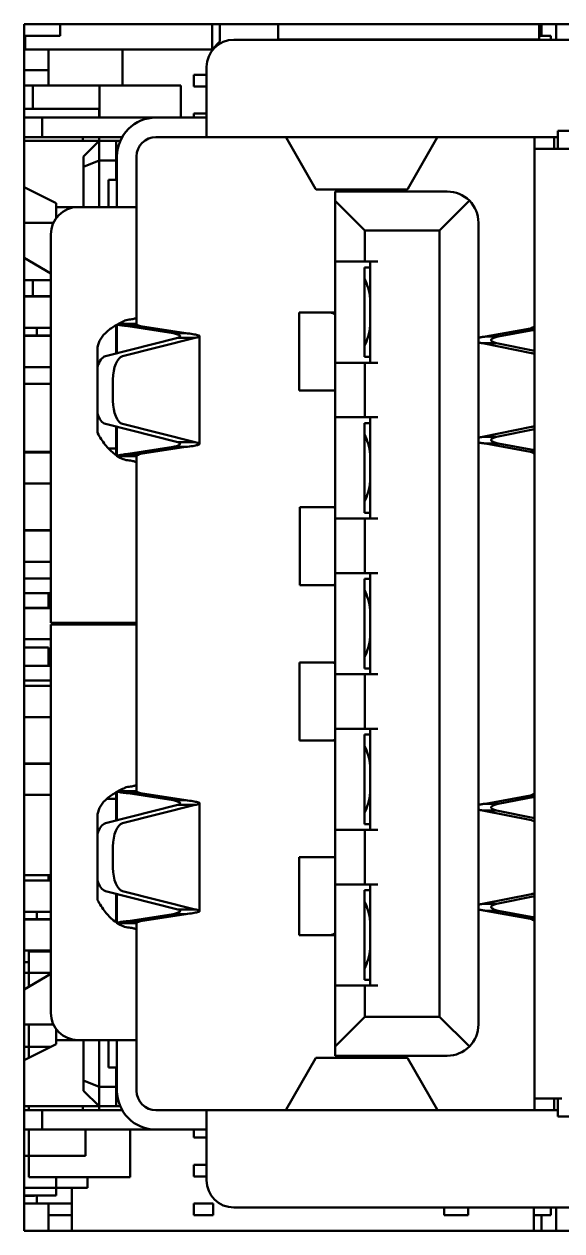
# Model space of a CAD drawing. Header units: millimetres. Extents: x 0 to 1863, y -9 to 1040.
# Drawn here: x 527.78 to 534.68, y 603.72 to 619.22 of the extents above; entities that cross this region are included whole.
import ezdxf

# ---------------------------------------------------------------- set-up
doc = ezdxf.new("R2010")
doc.units = ezdxf.units.MM
doc.header["$LTSCALE"] = 3.5
doc.layers.add('외형선(ISO)', color=7, linetype='Continuous', lineweight=50)

msp = doc.modelspace()

# ---------------------------------------------------------------- linework, layer by layer
at = {"layer": '외형선(ISO)'}
for p, q in [((527.7781, 603.7218), (527.7781, 619.2218)), ((527.7781, 619.2218), (544.3781, 619.2218)), ((528.2398, 619.2218), (528.2398, 619.0697)), ((530.1898, 619.2218), (530.1898, 618.8975)), ((530.2898, 619.2218), (530.2898, 618.9975)), ((531.0401, 619.2218), (531.0401, 619.0225)), ((534.3901, 619.0225), (534.3901, 619.2218)), ((534.5135, 619.0718), (534.3901, 619.0718)), ((534.4189, 619.0718), (534.4189, 619.2218)), ((534.5389, 619.0718), (534.5135, 619.0718)), ((534.5389, 619.0718), (534.5389, 619.0217)), ((534.6076, 619.2218), (534.6076, 619.0217)), ((527.7781, 619.0697), (528.2398, 619.0697)), ((527.7898, 618.8975), (527.7898, 619.0697)), ((530.2898, 618.9975), (530.1898, 618.8975)), ((530.4698, 619.0217), (541.5898, 619.0217)), ((531.0401, 619.0225), (534.3901, 619.0225)), ((533.1689, 619.0217), (533.1689, 619.0225)), ((533.4766, 619.0225), (533.4766, 619.0217)), ((534.3189, 619.0217), (534.3189, 619.0225)), ((527.7781, 618.9092), (527.7898, 618.8975)), ((530.1898, 618.8975), (527.7898, 618.8975)), ((528.0898, 618.8975), (528.0898, 618.6299)), ((529.0398, 618.8975), (529.0398, 618.4337)), ((527.7781, 618.6299), (528.0898, 618.6299)), ((528.0898, 618.6299), (528.0898, 618.4337)), ((530.1198, 618.2717), (530.1198, 618.6717)), ((529.9578, 618.4218), (529.9578, 618.5718)), ((530.0053, 618.5718), (529.9578, 618.5718)), ((530.1198, 618.5718), (530.0053, 618.5718)), ((527.7781, 618.4337), (527.8898, 618.4337)), ((528.7432, 618.4337), (527.8898, 618.4337)), ((527.8898, 618.4337), (527.8898, 618.1337)), ((528.7432, 618.0217), (528.7432, 618.4337)), ((528.7432, 618.4337), (529.7898, 618.4337)), ((529.7898, 618.4337), (529.7898, 618.0217)), ((529.9578, 618.4218), (530.0059, 618.4218)), ((530.1198, 618.4218), (530.0059, 618.4218)), ((530.1198, 617.7717), (530.1198, 618.2717)), ((527.7781, 618.1337), (528.7398, 618.1337)), ((528.0096, 618.0217), (527.7781, 618.0217)), ((529.4698, 618.0217), (528.0096, 618.0217)), ((528.0096, 618.0217), (528.0096, 617.7717)), ((528.7398, 618.1337), (528.7398, 618.0217)), ((529.4698, 618.0217), (530.1198, 618.0217)), ((529.9578, 618.0217), (529.9578, 618.0718)), ((530.0053, 618.0718), (529.9578, 618.0718)), ((530.1198, 618.0718), (530.0053, 618.0718)), ((534.6298, 617.8509), (534.6298, 617.6217)), ((537.4098, 617.8509), (534.6298, 617.8509)), ((527.7781, 617.7717), (528.0096, 617.7717)), ((528.7398, 617.7217), (527.7781, 617.7217)), ((528.0096, 617.7717), (529.0368, 617.7717)), ((528.5398, 617.5217), (528.7398, 617.7217)), ((528.7398, 617.7717), (528.7398, 617.7217)), ((528.7398, 617.7217), (528.7398, 617.4717)), ((528.9598, 617.7217), (528.7398, 617.7217)), ((528.9598, 617.4717), (528.9598, 617.7217)), ((528.9598, 617.7217), (529.0116, 617.7217)), ((529.4698, 617.7717), (530.1198, 617.7717)), ((530.1198, 617.7717), (534.6298, 617.7717)), ((531.5171, 617.1075), (531.1406, 617.7641)), ((533.0791, 617.7641), (532.7025, 617.1075)), ((534.3298, 617.7717), (534.3298, 617.6342)), ((534.5798, 617.6342), (534.5798, 617.7717)), ((528.5398, 617.5217), (528.5398, 617.3888)), ((528.9698, 616.8717), (528.9698, 617.5217)), ((529.2198, 616.8717), (529.2198, 617.5217)), ((534.3298, 617.6342), (534.3298, 617.6217)), ((534.6798, 617.6217), (534.3298, 617.6217)), ((534.3298, 605.4217), (534.3298, 617.6217)), ((534.5798, 617.6217), (534.5798, 617.6342)), ((534.6798, 617.6217), (537.3598, 617.6217)), ((528.5398, 617.3888), (528.7398, 617.4717)), ((528.5398, 617.3888), (528.5398, 616.8717)), ((528.7398, 617.4717), (528.9598, 617.4717)), ((528.7398, 616.8717), (528.7398, 617.4717)), ((528.9598, 617.2217), (528.9598, 617.4717)), ((528.8598, 617.2217), (528.9598, 617.2217)), ((528.8598, 616.8717), (528.8598, 617.2217)), ((528.9598, 617.2217), (528.9698, 617.2217)), ((528.1898, 616.9217), (527.7781, 617.1275)), ((531.5254, 617.0984), (532.6943, 617.0984)), ((531.7698, 617.0717), (531.7698, 616.9517)), ((533.2098, 617.0717), (531.7698, 617.0717)), ((528.1898, 616.8717), (528.1898, 616.9217)), ((531.7698, 616.9517), (531.7698, 616.1717)), ((532.1498, 616.5717), (531.7698, 616.9517)), ((533.4927, 616.9545), (533.1098, 616.5717)), ((528.4699, 616.8717), (528.1898, 616.8717)), ((528.1898, 616.8717), (528.1898, 616.7316)), ((528.7198, 616.8717), (528.4699, 616.8717)), ((529.2198, 616.8717), (528.7198, 616.8717)), ((529.2198, 616.8717), (529.2198, 615.4536)), ((528.1536, 616.6717), (527.7781, 616.6717)), ((533.6098, 606.3717), (533.6098, 616.6717)), ((528.1199, 616.5217), (528.1199, 611.5317)), ((532.1498, 616.1717), (532.1498, 616.5717)), ((532.1498, 616.5717), (533.1098, 616.5717)), ((533.1098, 616.5717), (533.1098, 606.4717)), ((528.1199, 616.0208), (527.7781, 616.2202)), ((531.7698, 614.8717), (531.7698, 616.1717)), ((531.7698, 616.1717), (532.1498, 616.1717)), ((532.1498, 616.1717), (532.3198, 616.1717)), ((532.2198, 614.8717), (532.2198, 616.1717)), ((532.1448, 615.9538), (532.1448, 616.0967)), ((532.1448, 616.0967), (532.2198, 616.0967)), ((527.7781, 615.9337), (528.1199, 615.9337)), ((527.8898, 615.9337), (527.8898, 615.7263)), ((532.1448, 615.9538), (532.1448, 615.0896)), ((527.7781, 615.7263), (528.1199, 615.7263)), ((528.1199, 615.7217), (527.7781, 615.7217)), ((531.451, 615.5167), (531.308, 615.5167)), ((531.308, 615.5167), (531.308, 614.5167)), ((531.7084, 615.5167), (531.451, 615.5167)), ((531.7698, 615.5167), (531.7084, 615.5167)), ((528.9598, 614.9916), (528.9598, 615.3554)), ((528.9698, 614.9942), (528.9698, 615.3611)), ((528.9875, 615.3708), (529.0948, 615.3708)), ((529.0948, 615.3708), (529.2198, 615.3708)), ((529.2198, 615.3708), (529.2198, 615.4536)), ((528.1199, 615.3217), (527.7781, 615.3217)), ((528.1199, 615.2217), (527.7781, 615.2217)), ((527.7781, 615.2167), (528.1199, 615.2167)), ((527.9389, 615.3217), (527.9389, 615.2217)), ((529.1127, 615.3423), (529.6909, 615.2526)), ((529.1931, 615.3423), (529.1127, 615.3423)), ((529.2734, 615.3423), (529.1931, 615.3423)), ((529.8516, 615.2526), (529.2734, 615.3423)), ((529.6909, 615.2526), (529.7712, 615.2526)), ((529.7712, 615.2526), (529.8516, 615.2526)), ((530.0302, 615.2137), (530.0302, 613.8297)), ((534.2762, 615.3142), (533.6999, 615.2089)), ((533.6999, 615.2089), (533.7802, 615.2089)), ((533.7802, 615.2089), (533.8606, 615.2089)), ((533.8606, 615.2089), (534.3298, 615.2947)), ((534.3298, 615.3142), (534.2762, 615.3142)), ((528.7199, 613.9706), (528.7199, 615.0727)), ((529.7509, 615.1919), (528.8218, 614.9567)), ((529.0425, 614.9567), (529.9717, 615.1919)), ((529.8613, 615.1919), (529.7509, 615.1919)), ((529.9717, 615.1919), (529.8613, 615.1919)), ((532.1448, 614.9467), (532.1448, 615.0896)), ((533.7515, 615.1227), (533.6616, 615.1227)), ((533.6616, 615.1227), (534.2896, 614.9961)), ((533.8414, 615.1227), (533.7515, 615.1227)), ((534.3298, 615.0242), (533.8414, 615.1227)), ((532.2198, 614.9467), (532.1448, 614.9467)), ((528.1199, 614.8167), (527.7781, 614.8167)), ((531.7698, 614.8717), (531.7698, 614.1717)), ((532.1498, 614.8717), (531.7698, 614.8717)), ((532.1498, 614.1717), (532.1498, 614.8717)), ((532.1498, 614.8717), (532.3198, 614.8717)), ((528.1199, 614.6007), (527.7781, 614.6007)), ((528.9183, 614.6588), (528.9183, 614.3846)), ((531.308, 614.5167), (531.451, 614.5167)), ((531.451, 614.5167), (531.7698, 614.5167)), ((531.7698, 612.8717), (531.7698, 614.1717)), ((531.7698, 614.1717), (532.1498, 614.1717)), ((532.1498, 614.1717), (532.3198, 614.1717)), ((532.2198, 612.8717), (532.2198, 614.1717)), ((528.8218, 614.0867), (529.7509, 613.8515)), ((528.9598, 613.7717), (528.9598, 614.0517)), ((528.9698, 613.676), (528.9698, 614.0492)), ((529.9717, 613.8515), (529.0425, 614.0867)), ((532.1448, 614.0967), (532.2198, 614.0967)), ((532.1448, 613.9538), (532.1448, 614.0967)), ((534.2896, 614.0473), (533.6616, 613.9207)), ((533.8414, 613.9207), (534.3298, 614.0192)), ((529.7509, 613.8515), (529.8613, 613.8515)), ((529.8613, 613.8515), (529.9717, 613.8515)), ((532.1448, 613.9538), (532.1448, 613.0896)), ((533.6616, 613.9207), (533.7515, 613.9207)), ((533.6999, 613.8345), (534.2762, 613.7291)), ((533.7802, 613.8345), (533.6999, 613.8345)), ((533.7515, 613.9207), (533.8414, 613.9207)), ((533.8606, 613.8345), (533.7802, 613.8345)), ((534.3298, 613.7487), (533.8606, 613.8345)), ((527.7781, 613.7263), (528.1199, 613.7263)), ((528.1199, 613.7217), (527.7781, 613.7217)), ((528.9598, 613.7717), (528.8606, 613.7717)), ((528.9598, 613.683), (528.9598, 613.7717)), ((529.0948, 613.6726), (528.975, 613.6726)), ((529.2198, 613.6726), (529.0948, 613.6726)), ((529.6909, 613.7908), (529.1127, 613.7011)), ((529.1127, 613.7011), (529.1931, 613.7011)), ((529.1931, 613.7011), (529.2734, 613.7011)), ((529.2198, 613.5898), (529.2198, 613.6726)), ((529.2734, 613.7011), (529.8516, 613.7908)), ((529.7712, 613.7908), (529.6909, 613.7908)), ((529.8516, 613.7908), (529.7712, 613.7908)), ((534.2762, 613.7291), (534.3298, 613.7291)), ((529.2198, 613.5898), (529.2198, 611.5317)), ((528.1199, 613.3217), (527.7781, 613.3217)), ((532.1448, 612.9467), (532.1448, 613.0896)), ((531.461, 613.0167), (531.318, 613.0167)), ((531.318, 613.0167), (531.318, 612.0167)), ((531.7415, 613.0167), (531.461, 613.0167)), ((531.7698, 613.0167), (531.7415, 613.0167)), ((531.7698, 612.8717), (531.7698, 612.1717)), ((532.1498, 612.8717), (531.7698, 612.8717)), ((532.2198, 612.9467), (532.1448, 612.9467)), ((532.1498, 612.1717), (532.1498, 612.8717)), ((532.1498, 612.8717), (532.3198, 612.8717)), ((528.1199, 612.7217), (527.7781, 612.7217)), ((527.7781, 612.7167), (528.1199, 612.7167)), ((528.1199, 612.3167), (527.7781, 612.3167)), ((527.7781, 612.1007), (528.1199, 612.1007)), ((531.7698, 610.8717), (531.7698, 612.1717)), ((531.7698, 612.1717), (532.1498, 612.1717)), ((532.1448, 612.0967), (532.2198, 612.0967)), ((532.1448, 611.9538), (532.1448, 612.0967)), ((532.1498, 612.1717), (532.3198, 612.1717)), ((532.2198, 610.8717), (532.2198, 612.1717)), ((531.318, 612.0167), (531.461, 612.0167)), ((531.461, 612.0167), (531.7415, 612.0167)), ((531.7415, 612.0167), (531.7698, 612.0167)), ((532.1448, 611.9538), (532.1448, 611.0896)), ((527.7781, 611.9109), (528.1199, 611.9109)), ((528.0898, 611.9109), (528.0898, 611.7263)), ((527.7781, 611.7263), (528.1199, 611.7263)), ((528.1199, 611.7217), (527.7781, 611.7217)), ((528.7198, 611.5317), (528.1199, 611.5317)), ((528.1199, 611.5117), (528.1199, 606.5217)), ((528.7198, 611.5117), (528.1199, 611.5117)), ((528.1898, 611.5317), (528.1898, 611.5117)), ((528.7098, 611.5317), (528.7098, 611.5117)), ((528.7198, 611.5317), (529.2198, 611.5317)), ((529.2198, 611.5117), (528.7198, 611.5117)), ((528.9598, 611.5117), (528.9598, 611.5317)), ((528.9698, 611.5317), (528.9698, 611.5117)), ((529.2198, 611.5117), (529.2198, 611.5317)), ((529.2198, 611.5117), (529.2198, 609.4536)), ((528.1199, 611.3217), (527.7781, 611.3217)), ((527.7781, 611.2131), (528.0898, 611.2131)), ((528.0898, 611.2131), (528.0898, 610.9805)), ((531.456, 611.0217), (531.313, 611.0217)), ((531.313, 611.0217), (531.313, 610.0217)), ((531.7365, 611.0217), (531.456, 611.0217)), ((531.7698, 611.0217), (531.7365, 611.0217)), ((532.1448, 610.9467), (532.1448, 611.0896)), ((528.1199, 610.9805), (527.7781, 610.9805)), ((531.7698, 610.8717), (531.7698, 610.1717)), ((532.1498, 610.8717), (531.7698, 610.8717)), ((532.2198, 610.9467), (532.1448, 610.9467)), ((532.1498, 610.1717), (532.1498, 610.8717)), ((532.1498, 610.8717), (532.3198, 610.8717)), ((528.1199, 610.7907), (527.7781, 610.7907)), ((527.7781, 610.7217), (528.1199, 610.7217)), ((528.1199, 610.3217), (527.7781, 610.3217)), ((531.7698, 608.8717), (531.7698, 610.1717)), ((531.7698, 610.1717), (532.1498, 610.1717)), ((532.1448, 610.0967), (532.2198, 610.0967)), ((532.1448, 609.9538), (532.1448, 610.0967)), ((532.1498, 610.1717), (532.3198, 610.1717)), ((532.2198, 608.8717), (532.2198, 610.1717)), ((531.313, 610.0217), (531.456, 610.0217)), ((531.456, 610.0217), (531.7365, 610.0217)), ((531.7365, 610.0217), (531.7698, 610.0217)), ((532.1448, 609.9538), (532.1448, 609.0896)), ((527.7781, 609.7263), (528.1199, 609.7263)), ((528.1199, 609.7217), (527.7781, 609.7217)), ((528.1199, 609.3217), (527.7781, 609.3217)), ((528.9598, 609.2717), (528.9598, 609.3554)), ((528.9698, 608.9942), (528.9698, 609.3611)), ((528.9875, 609.3708), (529.0948, 609.3708)), ((529.0948, 609.3708), (529.2198, 609.3708)), ((529.1127, 609.3423), (529.6909, 609.2526)), ((529.1931, 609.3423), (529.1127, 609.3423)), ((529.2734, 609.3423), (529.1931, 609.3423)), ((529.2198, 609.3708), (529.2198, 609.4536)), ((529.8516, 609.2526), (529.2734, 609.3423)), ((534.2762, 609.3142), (533.6999, 609.2089)), ((534.3298, 609.3142), (534.2762, 609.3142)), ((529.7509, 609.1919), (528.8218, 608.9567)), ((528.8396, 609.2717), (528.9598, 609.2717)), ((528.9598, 608.9916), (528.9598, 609.2717)), ((529.0425, 608.9567), (529.9717, 609.1919)), ((529.6909, 609.2526), (529.7712, 609.2526)), ((529.8613, 609.1919), (529.7509, 609.1919)), ((529.7712, 609.2526), (529.8516, 609.2526)), ((529.9717, 609.1919), (529.8613, 609.1919)), ((530.0302, 609.2137), (530.0302, 607.8297)), ((533.6999, 609.2089), (533.7802, 609.2089)), ((533.7802, 609.2089), (533.8606, 609.2089)), ((533.8606, 609.2089), (534.3298, 609.2947)), ((528.7199, 607.9706), (528.7199, 609.0727)), ((532.1448, 608.9467), (532.1448, 609.0896)), ((533.7515, 609.1227), (533.6616, 609.1227)), ((533.6616, 609.1227), (534.2896, 608.9961)), ((533.8414, 609.1227), (533.7515, 609.1227)), ((534.3298, 609.0242), (533.8414, 609.1227)), ((531.7698, 608.8717), (531.7698, 608.1717)), ((532.1498, 608.8717), (531.7698, 608.8717)), ((532.2198, 608.9467), (532.1448, 608.9467)), ((532.1498, 608.1717), (532.1498, 608.8717)), ((532.1498, 608.8717), (532.3198, 608.8717)), ((528.9183, 608.6588), (528.9183, 608.3846)), ((531.451, 608.5217), (531.308, 608.5217)), ((531.308, 608.5217), (531.308, 607.5217)), ((531.7698, 608.5217), (531.451, 608.5217)), ((527.7781, 608.2907), (528.1199, 608.2907)), ((527.7781, 608.2217), (528.1199, 608.2217)), ((528.0898, 608.2907), (528.0898, 608.2217)), ((528.8218, 608.0867), (529.7509, 607.8515)), ((529.9717, 607.8515), (529.0425, 608.0867)), ((531.7698, 606.8717), (531.7698, 608.1717)), ((531.7698, 608.1717), (532.1498, 608.1717)), ((532.1448, 608.0967), (532.2198, 608.0967)), ((532.1448, 607.9538), (532.1448, 608.0967)), ((532.1498, 608.1717), (532.3198, 608.1717)), ((532.2198, 606.8717), (532.2198, 608.1717)), ((528.9598, 607.683), (528.9598, 608.0517)), ((528.9698, 607.676), (528.9698, 608.0492)), ((532.1448, 607.9538), (532.1448, 607.0896)), ((534.2896, 608.0473), (533.6616, 607.9207)), ((533.6616, 607.9207), (533.7515, 607.9207)), ((533.7515, 607.9207), (533.8414, 607.9207)), ((533.8414, 607.9207), (534.3298, 608.0192)), ((528.1199, 607.8217), (527.7781, 607.8217)), ((527.7781, 607.8175), (528.0898, 607.8175)), ((527.9389, 607.8175), (527.9389, 607.7263)), ((528.0898, 607.8217), (528.0898, 607.8175)), ((529.6909, 607.7908), (529.1127, 607.7011)), ((529.2734, 607.7011), (529.8516, 607.7908)), ((529.7712, 607.7908), (529.6909, 607.7908)), ((529.7509, 607.8515), (529.8613, 607.8515)), ((529.8516, 607.7908), (529.7712, 607.7908)), ((529.8613, 607.8515), (529.9717, 607.8515)), ((533.7802, 607.8345), (533.6999, 607.8345)), ((533.6999, 607.8345), (534.2762, 607.7291)), ((533.8606, 607.8345), (533.7802, 607.8345)), ((534.3298, 607.7487), (533.8606, 607.8345)), ((527.7781, 607.7263), (528.1199, 607.7263)), ((528.1199, 607.7217), (527.7781, 607.7217)), ((529.0948, 607.6726), (528.975, 607.6726)), ((529.2198, 607.6726), (529.0948, 607.6726)), ((529.1127, 607.7011), (529.1931, 607.7011)), ((529.1931, 607.7011), (529.2734, 607.7011)), ((529.2198, 607.5898), (529.2198, 607.6726)), ((534.2762, 607.7291), (534.3298, 607.7291)), ((529.2198, 607.5898), (529.2198, 606.1717)), ((531.308, 607.5217), (531.451, 607.5217)), ((531.451, 607.5217), (531.7084, 607.5217)), ((531.7084, 607.5217), (531.7698, 607.5217)), ((528.1199, 607.3217), (527.7781, 607.3217)), ((528.1199, 607.3118), (527.8398, 607.3118)), ((527.8398, 607.3118), (527.8398, 607.0368)), ((527.9389, 607.3217), (527.9389, 607.3118)), ((527.7781, 607.1718), (527.8398, 607.1718)), ((527.7894, 607.0718), (527.7781, 607.0718)), ((527.8398, 607.0368), (527.7781, 607.0368)), ((527.7781, 606.8232), (528.1199, 607.0225)), ((527.8398, 607.0368), (528.1199, 607.0368)), ((527.8398, 606.8592), (527.8398, 607.0368)), ((532.1448, 606.9467), (532.1448, 607.0896)), ((531.7698, 606.8717), (531.7698, 606.0917)), ((532.1498, 606.8717), (531.7698, 606.8717)), ((532.2198, 606.9467), (532.1448, 606.9467)), ((532.1498, 606.4717), (532.1498, 606.8717)), ((532.1498, 606.8717), (532.3198, 606.8717)), ((528.1536, 606.3717), (527.7781, 606.3717)), ((527.8398, 606.3717), (527.8398, 606.0868)), ((531.7698, 606.0917), (532.1498, 606.4717)), ((533.1098, 606.4717), (532.1498, 606.4717)), ((533.1098, 606.4717), (533.4927, 606.0888)), ((528.1898, 606.3117), (528.1898, 606.1717)), ((527.7781, 605.9158), (528.1898, 606.1217)), ((527.8398, 606.0868), (527.7781, 606.0868)), ((527.8398, 606.0868), (528.1201, 606.0868)), ((527.8398, 605.9467), (527.8398, 606.0868)), ((528.4699, 606.1717), (528.1898, 606.1717)), ((528.1898, 606.1217), (528.1898, 606.1717)), ((528.4699, 606.1717), (528.7198, 606.1717)), ((528.5398, 606.1717), (528.5398, 605.6545)), ((528.7198, 606.1717), (529.2198, 606.1717)), ((528.7398, 605.5717), (528.7398, 606.1717)), ((528.8598, 605.8217), (528.8598, 606.1717)), ((528.9698, 605.5217), (528.9698, 606.1717)), ((529.2198, 605.5217), (529.2198, 606.1717)), ((531.7698, 606.0917), (531.7698, 605.9717)), ((531.1406, 605.2793), (531.5171, 605.9358)), ((532.6943, 605.9449), (531.5254, 605.9449)), ((531.7698, 605.9717), (533.2098, 605.9717)), ((532.7025, 605.9358), (533.0791, 605.2793)), ((528.9598, 605.8217), (528.8598, 605.8217)), ((528.9698, 605.8217), (528.9598, 605.8217)), ((528.9598, 605.5717), (528.9598, 605.8217)), ((528.5398, 605.6545), (528.7398, 605.5717)), ((528.5398, 605.6545), (528.5398, 605.5217)), ((528.5398, 605.5217), (528.7398, 605.3217)), ((528.7398, 605.5717), (528.7398, 605.3217)), ((528.9598, 605.5717), (528.7398, 605.5717)), ((528.9598, 605.3217), (528.9598, 605.5717)), ((527.7781, 605.3217), (528.7398, 605.3217)), ((527.8398, 605.3217), (527.8398, 605.2717)), ((528.7398, 605.3217), (528.7398, 605.2717)), ((528.7398, 605.3217), (528.9598, 605.3217)), ((529.0116, 605.3217), (528.9598, 605.3217)), ((534.3298, 605.4217), (534.6798, 605.4217)), ((534.3298, 605.4217), (534.3298, 605.4092)), ((534.3298, 605.4092), (534.3298, 605.2717)), ((534.5798, 605.4092), (534.5798, 605.4217)), ((534.5798, 605.2717), (534.5798, 605.4092)), ((534.6298, 605.4217), (534.6298, 605.1925)), ((528.0096, 605.2717), (527.7781, 605.2717)), ((528.0096, 605.2717), (529.0368, 605.2717)), ((528.0096, 605.0217), (528.0096, 605.2717)), ((530.1198, 605.2717), (529.4698, 605.2717)), ((530.1198, 604.7717), (530.1198, 605.2717)), ((534.6298, 605.2717), (530.1198, 605.2717)), ((534.6298, 605.1925), (537.4098, 605.1925)), ((527.7781, 605.0217), (528.0096, 605.0217)), ((527.8398, 604.6868), (527.8398, 605.0217)), ((528.0096, 605.0217), (529.4698, 605.0217)), ((528.5648, 604.6868), (528.5648, 605.0217)), ((529.1398, 604.4118), (529.1398, 605.0217)), ((530.1198, 605.0217), (529.4698, 605.0217)), ((529.9578, 604.9218), (529.9578, 605.0217)), ((529.9578, 604.9218), (530.0059, 604.9218)), ((530.1198, 604.9218), (530.0059, 604.9218)), ((527.7781, 604.6868), (527.8398, 604.6868)), ((527.8398, 604.6868), (527.8398, 604.4118)), ((527.8398, 604.6868), (528.5648, 604.6868)), ((530.1198, 604.3717), (530.1198, 604.7717)), ((529.9578, 604.4218), (529.9578, 604.5718)), ((530.0053, 604.5718), (529.9578, 604.5718)), ((530.1198, 604.5718), (530.0053, 604.5718)), ((527.8398, 604.4118), (529.1398, 604.4118)), ((528.1898, 604.4118), (528.1898, 604.2759)), ((528.5898, 604.4118), (528.5898, 604.3759)), ((528.5898, 604.3759), (528.5898, 604.2759)), ((529.9578, 604.4218), (530.0059, 604.4218)), ((530.1198, 604.4218), (530.0059, 604.4218)), ((527.7781, 604.2759), (528.1898, 604.2759)), ((528.1898, 604.1759), (528.1898, 604.2759)), ((528.5898, 604.2759), (528.1898, 604.2759)), ((528.3889, 604.2759), (528.3889, 603.7218)), ((528.1898, 604.1759), (527.7781, 604.1759)), ((527.7781, 604.1718), (527.9127, 604.1718)), ((527.7894, 604.0718), (527.7781, 604.0718)), ((527.7781, 604.0717), (528.0898, 604.0717)), ((527.8894, 604.0718), (527.7894, 604.0718)), ((527.8973, 604.0718), (527.8894, 604.0718)), ((527.8894, 604.0718), (527.8894, 604.0717)), ((527.9996, 604.0718), (527.8973, 604.0718)), ((527.9389, 604.1759), (527.9389, 604.0718)), ((528.0916, 604.0718), (527.9996, 604.0718)), ((528.0898, 604.0717), (528.0898, 603.8217)), ((528.3889, 604.0718), (528.0916, 604.0718)), ((529.9578, 603.9218), (529.9578, 604.0718)), ((530.0053, 604.0718), (529.9578, 604.0718)), ((530.1553, 604.0718), (530.0053, 604.0718)), ((530.2035, 604.0718), (530.1553, 604.0718)), ((530.2035, 604.0718), (530.2035, 603.9218)), ((528.0898, 603.9218), (528.0916, 603.9218)), ((528.3889, 603.9218), (528.0916, 603.9218)), ((529.9578, 603.9218), (530.0059, 603.9218)), ((530.156, 603.9218), (530.0059, 603.9218)), ((530.156, 603.9218), (530.2035, 603.9218)), ((541.5898, 604.0217), (530.4698, 604.0217)), ((533.1689, 603.9218), (533.1689, 604.0217)), ((533.4766, 603.9218), (533.1689, 603.9218)), ((533.4766, 604.0217), (533.4766, 603.9218)), ((534.3189, 603.7218), (534.3189, 604.0217)), ((534.3189, 603.9218), (534.5135, 603.9218)), ((534.4189, 603.7218), (534.4189, 603.9218)), ((534.5135, 603.9218), (534.5389, 603.9218)), ((534.5389, 604.0217), (534.5389, 603.9218)), ((534.6076, 604.0217), (534.6076, 603.7218)), ((528.0898, 603.8217), (528.0898, 603.7218)), ((544.3781, 603.7218), (527.7781, 603.7218))]:
    msp.add_line(p, q, dxfattribs=at)
for centre, radius, start, end in [((530.4698, 618.6717), 0.35, 90, 180), ((529.4698, 617.5217), 0.5, 90, 180), ((528.8298, 617.7217), 0.3, 170.40593, 180), ((529.4698, 617.5217), 0.25, 90, 180), ((533.2098, 616.6717), 0.4, 45.00001, 90), ((533.2098, 616.6717), 0.4, 0.00001, 45.00001), ((528.4699, 616.5217), 0.35, 90, 180), ((528.4699, 606.5217), 0.35, 180, 270), ((533.2098, 606.3717), 0.4, 315.00001, 0.00001), ((533.2098, 606.3717), 0.4, 270, 315.00001), ((529.4698, 605.5217), 0.5, 180, 270), ((529.4698, 605.5217), 0.25, 180, 270), ((528.8298, 605.3217), 0.3, 180, 189.59407), ((530.4698, 604.3717), 0.35, 180, 270)]:
    msp.add_arc(centre, radius, start, end, dxfattribs=at)
for centre, major_axis, ratio, start_param, end_param in [((531.1356, 617.264), (-0.0059, 0.5077), 0.1231351, 6.1085525, 6.2817456), ((533.0849, 617.264), (0.0051, 0.5077), 0.1232735, 0.0012433, 0.1744362), ((531.9582, 615.5967), (0, 0.5), 0.5333333, 4.9063377, 5.5077876), ((531.7084, 615.3867), (0, -0.13), 0.7711662, 2.4817031, 3.1415924), ((531.9582, 615.4467), (0, -0.5), 0.5333333, 0.7753973, 1.3768472), ((534.0255, 615.127), (0.5044, -0.0336), 0.0809018, 3.7490826, 3.9117883), ((528.8384, 614.6588), (0, 0.3), 0.4694716, 0.1182811, 0.9999305), ((529.0591, 614.6588), (0, 0.3), 0.4694716, 0.1182811, 1.5707965), ((534.2607, 614.699), (0, 0.3), 0.6946584, 5.9448607, 6.1440242), ((529.0591, 614.3846), (0, -0.3), 0.4694716, 4.7123891, 6.1649045), ((528.8384, 614.3846), (0, -0.3), 0.4694716, 5.2832551, 6.1649045), ((534.2607, 614.3444), (0, -0.3), 0.6946584, 0.1391607, 0.3383243), ((531.9582, 613.5967), (0, 0.5), 0.5333333, 4.9063377, 5.5077876), ((534.0255, 613.9164), (-0.5044, -0.0336), 0.0809069, 5.5129902, 5.675696), ((531.9582, 613.4467), (0, -0.5), 0.5333333, 0.7753973, 1.3768472), ((531.7415, 612.9167), (0, -0.1), 0.7711662, 2.7655262, 3.1415924), ((531.7415, 612.1167), (0, 0.1), 0.7711662, 3.1415924, 3.5176587), ((531.9582, 611.5967), (0, 0.5), 0.5333333, 4.9063377, 5.5077876), ((531.9582, 611.4467), (0, -0.5), 0.5333333, 0.7753973, 1.3768472), ((531.7365, 610.9217), (0, -0.1), 0.7711662, 2.6947708, 3.1415924), ((531.7365, 610.1217), (0, 0.1), 0.7711662, 3.1415924, 3.588414), ((531.9582, 609.5967), (0, 0.5), 0.5333333, 4.9063377, 5.5077876), ((531.9582, 609.4467), (0, -0.5), 0.5333333, 0.7753973, 1.3768472), ((534.0255, 609.127), (0.5044, -0.0336), 0.0809018, 3.7490826, 3.9117883), ((534.2607, 608.699), (0, 0.3), 0.6946584, 5.9448607, 6.1440242), ((528.8384, 608.6588), (0, 0.3), 0.4694716, 0.1182811, 0.9999305), ((529.0591, 608.6588), (0, 0.3), 0.4694716, 0.1182811, 1.5707965), ((529.0591, 608.3846), (0, -0.3), 0.4694716, 4.7123891, 6.1649045), ((528.8384, 608.3846), (0, -0.3), 0.4694716, 5.2832551, 6.1649045), ((531.9582, 607.5967), (0, 0.5), 0.5333333, 4.9063377, 5.5077876), ((534.0255, 607.9164), (-0.5044, -0.0336), 0.0809069, 5.5129902, 5.675696), ((534.2607, 608.3444), (0, -0.3), 0.6946584, 0.1391607, 0.3383243), ((531.7084, 607.6517), (0, 0.13), 0.7711662, 3.1415924, 3.8014818), ((531.9582, 607.4467), (0, -0.5), 0.5333333, 0.7753973, 1.3768472), ((531.1356, 605.7794), (-0.0059, -0.5077), 0.1231351, 0.0014399, 0.1746329), ((533.0849, 605.7794), (0.0051, -0.5077), 0.1232735, 6.1087487, 6.2819417)]:
    msp.add_ellipse(centre, major_axis=major_axis, ratio=ratio, start_param=start_param, end_param=end_param, dxfattribs=at)
for points in [[(531.5254, 617.0984), (531.5226, 617.0984), (531.5199, 617.1015), (531.5171, 617.1075)], [(532.7025, 617.1075), (532.6998, 617.1015), (532.697, 617.0984), (532.6943, 617.0984)], [(531.5171, 605.9358), (531.5199, 605.9419), (531.5226, 605.9449), (531.5254, 605.9449)], [(532.6943, 605.9449), (532.697, 605.9449), (532.6998, 605.9419), (532.7025, 605.9358)]]:
    msp.add_open_spline(points, degree=3, dxfattribs=at)
for points, knots in [([(529.0865, 615.4203), (529.0667, 615.4109), (529.0452, 615.4005), (529.0018, 615.3786), (528.9802, 615.3672), (528.9171, 615.3309), (528.8779, 615.3046), (528.8109, 615.2471), (528.7829, 615.2157), (528.741, 615.1477), (528.7267, 615.1115), (528.7199, 615.0727)], [-0.050241071, -0.050241071, -0.050241071, -0.050241071, -0.043024213, -0.043024213, -0.036432706, -0.036432706, -0.024062439, -0.024062439, -0.011818065, -0.011818065, -0.000002891, -0.000002891, -0.000002891, -0.000002891]), ([(528.9765, 615.3648), (528.9791, 615.3636), (528.9825, 615.3624), (528.9867, 615.3613), (528.9978, 615.3581), (529.0143, 615.3549), (529.0355, 615.3518), (529.0568, 615.3486), (529.0829, 615.3454), (529.1127, 615.3423)], [0.20888566, 0.20888566, 0.20888566, 0.20888566, 0.33333333, 0.33333333, 0.33333333, 0.66666667, 0.66666667, 0.66666667, 1, 1, 1, 1]), ([(529.2198, 615.4536), (529.2198, 615.4499), (529.2146, 615.4462), (529.2044, 615.4425), (529.1942, 615.4388), (529.1789, 615.4351), (529.159, 615.4314), (529.1392, 615.4277), (529.1147, 615.424), (529.0865, 615.4203)], [0, 0, 0, 0, 0.3333333, 0.3333333, 0.3333333, 0.6666667, 0.6666667, 0.6666667, 1, 1, 1, 1]), ([(529.2198, 615.3708), (529.2198, 615.3676), (529.2219, 615.3644), (529.2261, 615.3613), (529.2303, 615.3581), (529.2365, 615.3549), (529.2445, 615.3518), (529.2525, 615.3486), (529.2623, 615.3454), (529.2734, 615.3423)], [0, 0, 0, 0, 0.3333333, 0.3333333, 0.3333333, 0.6666667, 0.6666667, 0.6666667, 1, 1, 1, 1]), ([(529.7509, 615.1919), (529.7642, 615.1969), (529.7732, 615.202), (529.7816, 615.212), (529.7811, 615.217), (529.7704, 615.2272), (529.7603, 615.2322), (529.7314, 615.2424), (529.7128, 615.2475), (529.6909, 615.2526)], [-0.034654572, -0.034654572, -0.034654572, -0.034654572, -0.026025563, -0.026025563, -0.017412304, -0.017412304, -0.008714769, -0.008714769, -0.000001, -0.000001, -0.000001, -0.000001]), ([(529.9717, 615.1919), (529.993, 615.1959), (530.0088, 615.2), (530.0185, 615.204), (530.0283, 615.2081), (530.032, 615.2121), (530.0294, 615.2162), (530.0269, 615.2202), (530.0181, 615.2243), (530.0035, 615.2283), (529.9889, 615.2324), (529.9684, 615.2364), (529.9428, 615.2404), (529.9171, 615.2445), (529.8864, 615.2485), (529.8516, 615.2526)], [0, 0, 0, 0, 0.2, 0.2, 0.2, 0.4, 0.4, 0.4, 0.6, 0.6, 0.6, 0.8, 0.8, 0.8, 1, 1, 1, 1]), ([(533.6999, 615.2089), (533.6827, 615.2065), (533.6666, 615.2042), (533.6365, 615.1995), (533.6225, 615.1971), (533.6098, 615.1948)], [-0.013497165, -0.013497165, -0.013497165, -0.013497165, -0.006749348, -0.006749348, -0.000002199, -0.000002199, -0.000002199, -0.000002199]), ([(533.8414, 615.1227), (533.8224, 615.1284), (533.8067, 615.1342), (533.7951, 615.1399), (533.7834, 615.1457), (533.7759, 615.1514), (533.7728, 615.1572), (533.7698, 615.1629), (533.7712, 615.1686), (533.7771, 615.1744), (533.783, 615.1801), (533.7933, 615.1859), (533.8074, 615.1916), (533.8216, 615.1974), (533.8396, 615.2031), (533.8606, 615.2089)], [0, 0, 0, 0, 0.2, 0.2, 0.2, 0.4, 0.4, 0.4, 0.6, 0.6, 0.6, 0.8, 0.8, 0.8, 1, 1, 1, 1]), ([(534.2762, 615.3142), (534.2874, 615.318), (534.2971, 615.3217), (534.3051, 615.3254), (534.3131, 615.3292), (534.3194, 615.3329), (534.3235, 615.3367), (534.3277, 615.3404), (534.3298, 615.3441), (534.3298, 615.3479)], [0, 0, 0, 0, 0.3333333, 0.3333333, 0.3333333, 0.6666667, 0.6666667, 0.6666667, 1, 1, 1, 1]), ([(528.7199, 613.9706), (528.7493, 613.9178), (528.7828, 613.8661), (528.8519, 613.7791), (528.8871, 613.7416), (528.9521, 613.6871), (528.9806, 613.6676), (529.036, 613.6381), (529.0622, 613.6282), (529.0865, 613.6231)], [-0.055809163, -0.055809163, -0.055809163, -0.055809163, -0.03771623, -0.03771623, -0.022208533, -0.022208533, -0.010860076, -0.010860076, -0.000001, -0.000001, -0.000001, -0.000001]), ([(529.6909, 613.7908), (529.7126, 613.7959), (529.731, 613.8009), (529.7598, 613.8109), (529.77, 613.8159), (529.781, 613.8261), (529.7817, 613.8311), (529.7734, 613.8413), (529.7644, 613.8464), (529.7509, 613.8515)], [-0.034654572, -0.034654572, -0.034654572, -0.034654572, -0.026025541, -0.026025541, -0.017412259, -0.017412259, -0.008714747, -0.008714747, -0.000001, -0.000001, -0.000001, -0.000001]), ([(529.8516, 613.7908), (529.8864, 613.7949), (529.9171, 613.7989), (529.9428, 613.8029), (529.9684, 613.807), (529.9889, 613.811), (530.0035, 613.8151), (530.0182, 613.8191), (530.0269, 613.8232), (530.0294, 613.8272), (530.0319, 613.8313), (530.0283, 613.8353), (530.0185, 613.8393), (530.0088, 613.8434), (529.993, 613.8474), (529.9717, 613.8515)], [0, 0, 0, 0, 0.2, 0.2, 0.2, 0.4, 0.4, 0.4, 0.6, 0.6, 0.6, 0.8, 0.8, 0.8, 1, 1, 1, 1]), ([(533.6098, 613.8486), (533.6225, 613.8463), (533.6365, 613.8439), (533.6666, 613.8392), (533.6827, 613.8369), (533.6999, 613.8345)], [-0.013495966, -0.013495966, -0.013495966, -0.013495966, -0.006748816, -0.006748816, -0.000001, -0.000001, -0.000001, -0.000001]), ([(533.8606, 613.8345), (533.8396, 613.8403), (533.8216, 613.846), (533.8074, 613.8517), (533.7933, 613.8575), (533.783, 613.8632), (533.7771, 613.869), (533.7712, 613.8747), (533.7698, 613.8805), (533.7728, 613.8862), (533.7759, 613.892), (533.7834, 613.8977), (533.7951, 613.9034), (533.8067, 613.9092), (533.8224, 613.9149), (533.8414, 613.9207)], [0, 0, 0, 0, 0.2, 0.2, 0.2, 0.4, 0.4, 0.4, 0.6, 0.6, 0.6, 0.8, 0.8, 0.8, 1, 1, 1, 1]), ([(529.1127, 613.7011), (529.0829, 613.6979), (529.0568, 613.6948), (529.0355, 613.6916), (529.0143, 613.6884), (528.9978, 613.6853), (528.9867, 613.6821), (528.9786, 613.6798), (528.9734, 613.6775), (528.9711, 613.6752)], [0, 0, 0, 0, 0.33333333, 0.33333333, 0.33333333, 0.66666667, 0.66666667, 0.66666667, 0.90911473, 0.90911473, 0.90911473, 0.90911473]), ([(529.2734, 613.7011), (529.2623, 613.6979), (529.2525, 613.6948), (529.2445, 613.6916), (529.2365, 613.6884), (529.2303, 613.6853), (529.2261, 613.6821), (529.2219, 613.6789), (529.2198, 613.6758), (529.2198, 613.6726)], [0, 0, 0, 0, 0.3333333, 0.3333333, 0.3333333, 0.6666667, 0.6666667, 0.6666667, 1, 1, 1, 1]), ([(534.3298, 613.6955), (534.3298, 613.6992), (534.3277, 613.703), (534.3235, 613.7067), (534.3194, 613.7105), (534.3131, 613.7142), (534.3051, 613.7179), (534.2971, 613.7217), (534.2874, 613.7254), (534.2762, 613.7291)], [0, 0, 0, 0, 0.3333333, 0.3333333, 0.3333333, 0.6666667, 0.6666667, 0.6666667, 1, 1, 1, 1]), ([(529.0865, 613.6231), (529.1147, 613.6194), (529.1392, 613.6157), (529.159, 613.612), (529.1789, 613.6083), (529.1942, 613.6046), (529.2044, 613.6009), (529.2146, 613.5972), (529.2198, 613.5935), (529.2198, 613.5898)], [0, 0, 0, 0, 0.3333333, 0.3333333, 0.3333333, 0.6666667, 0.6666667, 0.6666667, 1, 1, 1, 1]), ([(529.0865, 609.4203), (529.0667, 609.4109), (529.0452, 609.4005), (529.0018, 609.3786), (528.9802, 609.3672), (528.9171, 609.3309), (528.8779, 609.3046), (528.8109, 609.2471), (528.7829, 609.2157), (528.741, 609.1477), (528.7267, 609.1115), (528.7199, 609.0727)], [-0.050240181, -0.050240181, -0.050240181, -0.050240181, -0.043023468, -0.043023468, -0.036432093, -0.036432093, -0.024062075, -0.024062075, -0.011817948, -0.011817948, -0.000002891, -0.000002891, -0.000002891, -0.000002891]), ([(528.9765, 609.3648), (528.9791, 609.3636), (528.9825, 609.3624), (528.9867, 609.3613), (528.9978, 609.3581), (529.0143, 609.3549), (529.0355, 609.3518), (529.0568, 609.3486), (529.0829, 609.3454), (529.1127, 609.3423)], [0.20888566, 0.20888566, 0.20888566, 0.20888566, 0.33333333, 0.33333333, 0.33333333, 0.66666667, 0.66666667, 0.66666667, 1, 1, 1, 1]), ([(529.2198, 609.4536), (529.2198, 609.4499), (529.2146, 609.4462), (529.2044, 609.4425), (529.1942, 609.4388), (529.1789, 609.4351), (529.159, 609.4314), (529.1392, 609.4277), (529.1147, 609.424), (529.0865, 609.4203)], [0, 0, 0, 0, 0.3333333, 0.3333333, 0.3333333, 0.6666667, 0.6666667, 0.6666667, 1, 1, 1, 1]), ([(529.2198, 609.3708), (529.2198, 609.3676), (529.2219, 609.3644), (529.2261, 609.3613), (529.2303, 609.3581), (529.2365, 609.3549), (529.2445, 609.3518), (529.2525, 609.3486), (529.2623, 609.3454), (529.2734, 609.3423)], [0, 0, 0, 0, 0.3333333, 0.3333333, 0.3333333, 0.6666667, 0.6666667, 0.6666667, 1, 1, 1, 1]), ([(534.2762, 609.3142), (534.2874, 609.318), (534.2971, 609.3217), (534.3051, 609.3254), (534.3131, 609.3292), (534.3194, 609.3329), (534.3235, 609.3367), (534.3277, 609.3404), (534.3298, 609.3441), (534.3298, 609.3479)], [0, 0, 0, 0, 0.3333333, 0.3333333, 0.3333333, 0.6666667, 0.6666667, 0.6666667, 1, 1, 1, 1]), ([(529.7509, 609.1919), (529.7642, 609.1969), (529.7732, 609.202), (529.7816, 609.212), (529.7811, 609.217), (529.7704, 609.2272), (529.7603, 609.2322), (529.7314, 609.2424), (529.7128, 609.2475), (529.6909, 609.2526)], [-0.034654572, -0.034654572, -0.034654572, -0.034654572, -0.026025563, -0.026025563, -0.017412304, -0.017412304, -0.008714769, -0.008714769, -0.000001, -0.000001, -0.000001, -0.000001]), ([(529.9717, 609.1919), (529.993, 609.1959), (530.0088, 609.2), (530.0185, 609.204), (530.0283, 609.2081), (530.032, 609.2121), (530.0294, 609.2162), (530.0269, 609.2202), (530.0181, 609.2243), (530.0035, 609.2283), (529.9889, 609.2324), (529.9684, 609.2364), (529.9428, 609.2404), (529.9171, 609.2445), (529.8864, 609.2485), (529.8516, 609.2526)], [0, 0, 0, 0, 0.2, 0.2, 0.2, 0.4, 0.4, 0.4, 0.6, 0.6, 0.6, 0.8, 0.8, 0.8, 1, 1, 1, 1]), ([(533.6999, 609.2089), (533.6827, 609.2065), (533.6666, 609.2042), (533.6365, 609.1995), (533.6225, 609.1971), (533.6098, 609.1948)], [-0.013497165, -0.013497165, -0.013497165, -0.013497165, -0.006749348, -0.006749348, -0.000002199, -0.000002199, -0.000002199, -0.000002199]), ([(533.8414, 609.1227), (533.8224, 609.1284), (533.8067, 609.1342), (533.7951, 609.1399), (533.7834, 609.1457), (533.7759, 609.1514), (533.7728, 609.1572), (533.7698, 609.1629), (533.7712, 609.1686), (533.7771, 609.1744), (533.783, 609.1801), (533.7933, 609.1859), (533.8074, 609.1916), (533.8216, 609.1974), (533.8396, 609.2031), (533.8606, 609.2089)], [0, 0, 0, 0, 0.2, 0.2, 0.2, 0.4, 0.4, 0.4, 0.6, 0.6, 0.6, 0.8, 0.8, 0.8, 1, 1, 1, 1]), ([(528.7199, 607.9706), (528.7493, 607.9178), (528.7828, 607.8661), (528.8519, 607.7791), (528.8871, 607.7416), (528.9521, 607.6871), (528.9806, 607.6676), (529.036, 607.6381), (529.0622, 607.6282), (529.0865, 607.6231)], [-0.055809292, -0.055809292, -0.055809292, -0.055809292, -0.03771623, -0.03771623, -0.022208534, -0.022208534, -0.010860076, -0.010860076, -0.000001, -0.000001, -0.000001, -0.000001]), ([(533.8606, 607.8345), (533.8396, 607.8403), (533.8216, 607.846), (533.8074, 607.8517), (533.7933, 607.8575), (533.783, 607.8632), (533.7771, 607.869), (533.7712, 607.8747), (533.7698, 607.8805), (533.7728, 607.8862), (533.7759, 607.892), (533.7834, 607.8977), (533.7951, 607.9034), (533.8067, 607.9092), (533.8224, 607.9149), (533.8414, 607.9207)], [0, 0, 0, 0, 0.2, 0.2, 0.2, 0.4, 0.4, 0.4, 0.6, 0.6, 0.6, 0.8, 0.8, 0.8, 1, 1, 1, 1]), ([(529.6909, 607.7908), (529.7126, 607.7959), (529.731, 607.8009), (529.7598, 607.8109), (529.77, 607.8159), (529.781, 607.8261), (529.7817, 607.8311), (529.7734, 607.8413), (529.7644, 607.8464), (529.7509, 607.8515)], [-0.034654572, -0.034654572, -0.034654572, -0.034654572, -0.026025541, -0.026025541, -0.017412259, -0.017412259, -0.008714747, -0.008714747, -0.000001, -0.000001, -0.000001, -0.000001]), ([(529.8516, 607.7908), (529.8864, 607.7949), (529.9171, 607.7989), (529.9428, 607.8029), (529.9684, 607.807), (529.9889, 607.811), (530.0035, 607.8151), (530.0182, 607.8191), (530.0269, 607.8232), (530.0294, 607.8272), (530.0319, 607.8313), (530.0283, 607.8353), (530.0185, 607.8393), (530.0088, 607.8434), (529.993, 607.8474), (529.9717, 607.8515)], [0, 0, 0, 0, 0.2, 0.2, 0.2, 0.4, 0.4, 0.4, 0.6, 0.6, 0.6, 0.8, 0.8, 0.8, 1, 1, 1, 1]), ([(533.6098, 607.8486), (533.6225, 607.8463), (533.6365, 607.8439), (533.6666, 607.8392), (533.6827, 607.8369), (533.6999, 607.8345)], [-0.013495966, -0.013495966, -0.013495966, -0.013495966, -0.006748816, -0.006748816, -0.000001, -0.000001, -0.000001, -0.000001]), ([(529.1127, 607.7011), (529.0829, 607.6979), (529.0568, 607.6948), (529.0355, 607.6916), (529.0143, 607.6884), (528.9978, 607.6853), (528.9867, 607.6821), (528.9786, 607.6798), (528.9734, 607.6775), (528.9711, 607.6752)], [0, 0, 0, 0, 0.33333333, 0.33333333, 0.33333333, 0.66666667, 0.66666667, 0.66666667, 0.90911474, 0.90911474, 0.90911474, 0.90911474]), ([(529.0865, 607.6231), (529.1147, 607.6194), (529.1392, 607.6157), (529.159, 607.612), (529.1789, 607.6083), (529.1942, 607.6046), (529.2044, 607.6009), (529.2146, 607.5972), (529.2198, 607.5935), (529.2198, 607.5898)], [0, 0, 0, 0, 0.3333333, 0.3333333, 0.3333333, 0.6666667, 0.6666667, 0.6666667, 1, 1, 1, 1]), ([(529.2734, 607.7011), (529.2623, 607.6979), (529.2525, 607.6948), (529.2445, 607.6916), (529.2365, 607.6884), (529.2303, 607.6853), (529.2261, 607.6821), (529.2219, 607.6789), (529.2198, 607.6758), (529.2198, 607.6726)], [0, 0, 0, 0, 0.3333333, 0.3333333, 0.3333333, 0.6666667, 0.6666667, 0.6666667, 1, 1, 1, 1]), ([(534.3298, 607.6955), (534.3298, 607.6992), (534.3277, 607.703), (534.3235, 607.7067), (534.3194, 607.7105), (534.3131, 607.7142), (534.3051, 607.7179), (534.2971, 607.7217), (534.2874, 607.7254), (534.2762, 607.7291)], [0, 0, 0, 0, 0.3333333, 0.3333333, 0.3333333, 0.6666667, 0.6666667, 0.6666667, 1, 1, 1, 1])]:
    msp.add_open_spline(points, degree=3, knots=knots, dxfattribs=at)

doc.saveas('drawing.dxf')
